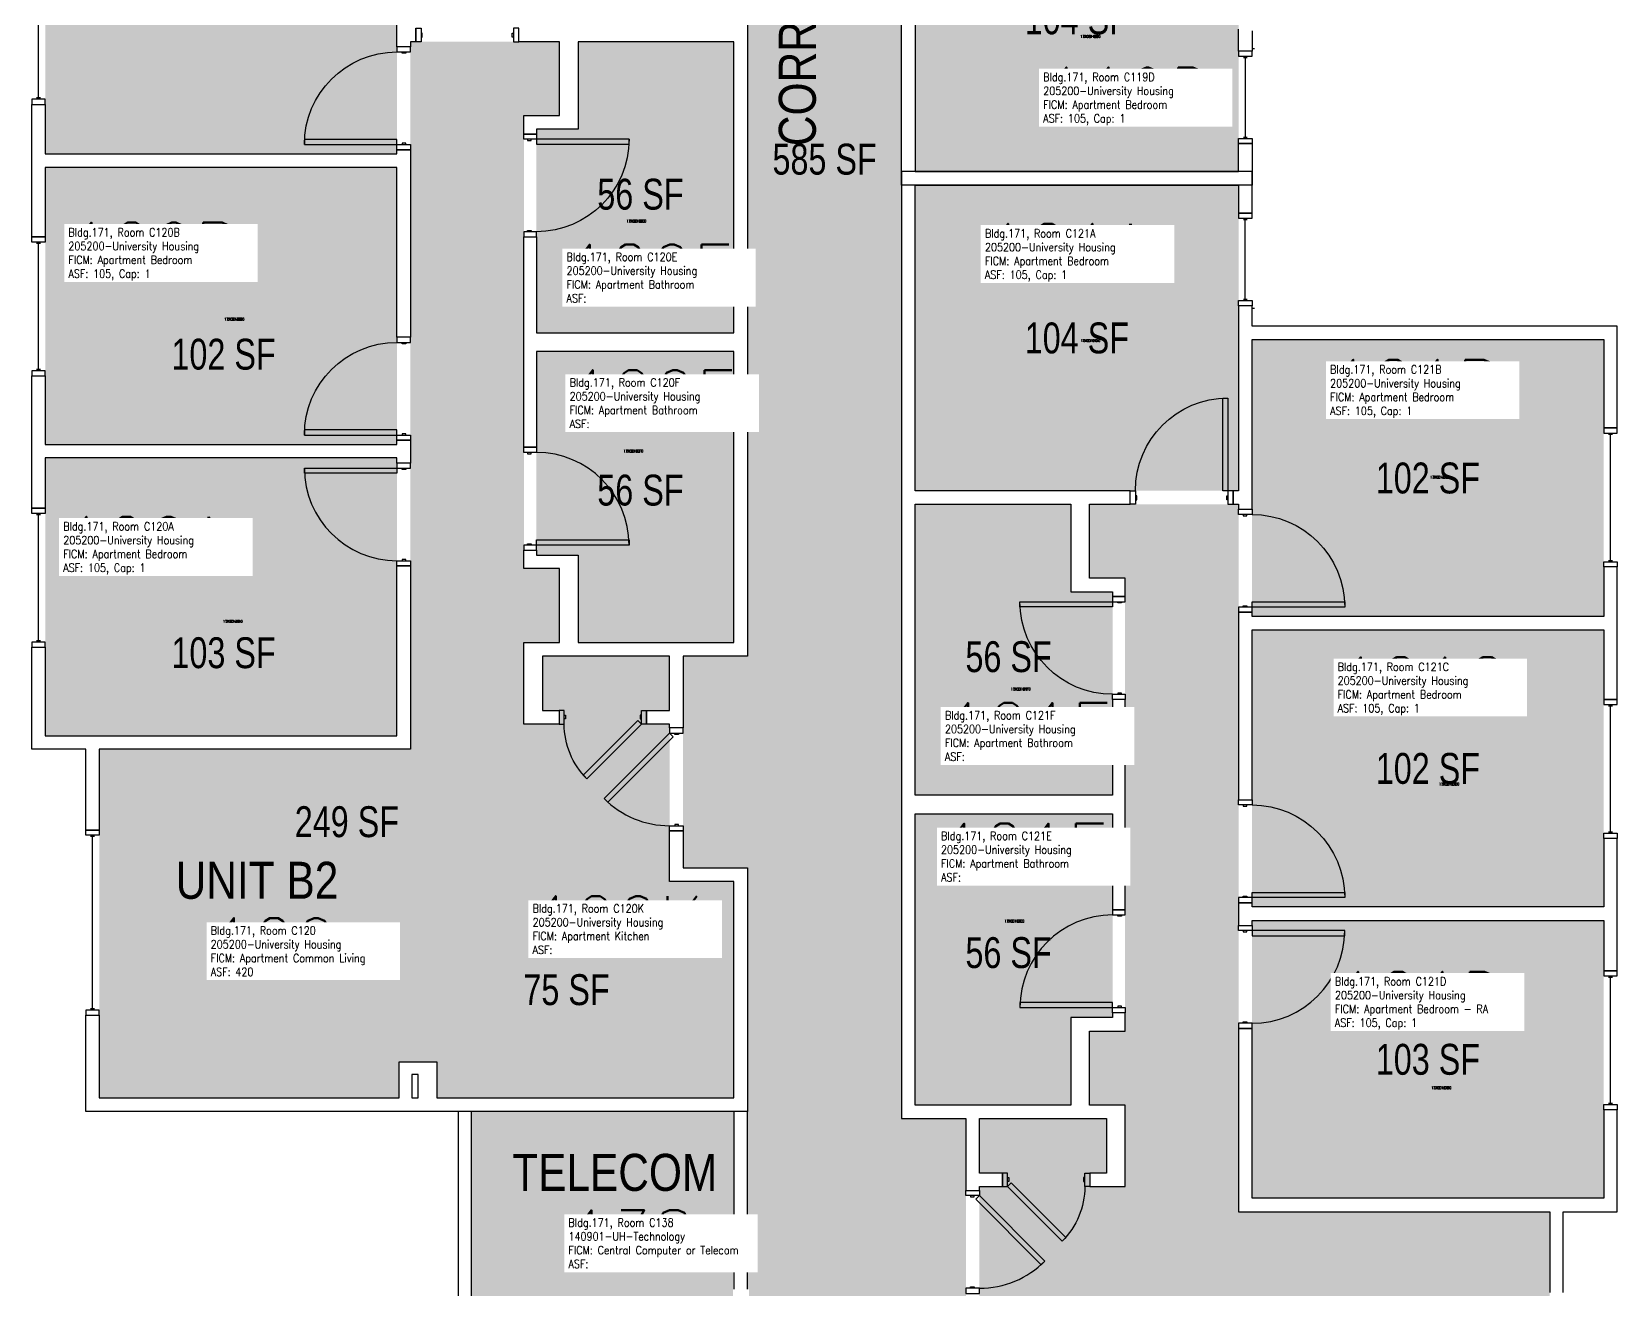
# Model space of a CAD drawing. Header units: inches. Extents: x 56 to 3925, y -1092 to 1472.
# Drawn here: x 3308 to 3925, y -44 to 445 of the extents above; entities that cross this region are included whole.
import ezdxf
from ezdxf.enums import TextEntityAlignment as Align

# ---------------------------------------------------------------- set-up
doc = ezdxf.new("R2010")
doc.units = ezdxf.units.IN
doc.header["$LTSCALE"] = 192
doc.header["$MEASUREMENT"] = 0
doc.layers.get('0').update_dxf_attribs({"plot": 0})
for name, color, linetype in [('A-AREA-IDEN', 1, 'Continuous'), ('A-DOOR', 2, 'Continuous'), ('A-GLAZ', 1, 'Continuous'), ('A-IDEN-RNUM', 7, 'Continuous'), ('A-IDEN-SNUM', 4, 'Continuous'), ('A-IDEN-VNUM', 4, 'Continuous'), ('A-WALL', 5, 'Continuous'), ('AREA-TEXT', 3, 'Continuous'), ('Rooms-Category-Color', 7, 'Continuous'), ('Rooms-College-Color', 7, 'Continuous'), ('Rooms-Department-Color', 7, 'Continuous'), ('Rooms-Division-Color', 7, 'Continuous'), ('Rooms-Information', 7, 'Continuous')]:
    doc.layers.add(name, color=color, linetype=linetype)
doc.styles.add('AREA', font='arial.ttf', dxfattribs={"width": 0.75, "height": 12})
doc.styles.add('ROOMSNUMBER', font='txt.shx', dxfattribs={"height": 0.03})
doc.styles.add('ROOMVNUMBER', font='simplex.shx', dxfattribs={"width": 0.85})
doc.styles.get("Standard").update_dxf_attribs({"font": 'ARIALN.TTF'})

msp = doc.modelspace()

# ---------------------------------------------------------------- hatches: boundary and pattern name
h = msp.add_hatch()
h.set_pattern_fill('ANSI31', color=256, style=0)
h.set_pattern_definition([(225, (2935.29632, 629.11917), (-0.088388348, 0.088388348), [])])
h.paths.add_polyline_path([(3519.25, 297.65), (3519.25, 238.91), (3528.46, 238.91), (3528.46, 297.65)], flags=9)
h = msp.add_hatch()
h.set_pattern_fill('ANSI31', color=256, angle=-90, style=0)
h.set_pattern_definition([(315, (4297.48303, 449.36917), (0.088388348, 0.088388348), [])])
h.paths.add_polyline_path([(3713.53, 117.9), (3713.53, 59.16), (3704.32, 59.16), (3704.32, 117.9)], flags=9)
at = {"layer": 'Rooms-Category-Color', "true_color": 0xadadad}
msp.add_hatch(color=253, dxfattribs=at).paths.add_polyline_path([(3586.39, 1019.28), (3646.39, 1019.28), (3646.39, 835.24), (3671.39, 835.24), (3671.39, 752.92), (3646.39, 752.92), (3646.39, 22.1), (3671.39, 22.1), (3671.39, -60.22), (3646.39, -60.22), (3646.39, -248.61), (3586.39, -248.61), (3586.39, -215.61), (3587.01, -215.61), (3587.01, -44.24), (3586.39, -44.24), (3586.39, 119.53), (3561.39, 119.53), (3561.39, 201.85), (3586.39, 201.85), (3586.39, 932.67), (3561.39, 932.67), (3561.39, 1014.99), (3586.39, 1014.99)])
at = {"layer": 'Rooms-Category-Color', "true_color": 0x728ef3}
for points in [[(3651.64, 390.14), (3777.39, 390.14), (3777.39, 508.89), (3651.64, 508.89)], [(3450.14, 504.64), (3313.39, 504.64), (3313.39, 397.01), (3450.14, 397.01)], [(3451.01, 30.14), (3451.01, 114.28), (3556.14, 114.28), (3556.14, 175.41), (3547.19, 175.41), (3547.19, 180.66), (3556.14, 180.66), (3556.14, 201.85), (3506.76, 201.85), (3506.76, 180.66), (3513.19, 180.66), (3513.19, 175.41), (3499.51, 175.41), (3499.51, 207.1), (3513.39, 207.1), (3513.39, 235.85), (3499.51, 235.85), (3499.51, 411.89), (3513.39, 411.89), (3513.39, 440.64), (3455.39, 440.64), (3455.39, 165.64), (3334.39, 165.64), (3334.39, 30.14)], [(3581.14, 440.64), (3520.64, 440.64), (3520.64, 406.64), (3504.39, 406.64), (3504.39, 327.5), (3581.14, 327.5)], [(3450.14, 391.76), (3313.39, 391.76), (3313.39, 284.14), (3450.14, 284.14)], [(3651.64, 384.89), (3777.39, 384.89), (3777.39, 266.14), (3651.64, 266.14)], [(3782.64, 324.89), (3919.39, 324.89), (3919.39, 217.26), (3782.64, 217.26)], [(3581.14, 320.25), (3504.39, 320.25), (3504.39, 241.1), (3520.64, 241.1), (3520.64, 207.1), (3581.14, 207.1)], [(3313.39, 170.89), (3313.39, 278.89), (3450.14, 278.89), (3450.14, 170.89)], [(3651.64, 260.89), (3712.14, 260.89), (3712.14, 226.89), (3728.39, 226.89), (3728.39, 147.75), (3651.64, 147.75)], [(3781.76, -149.61), (3781.76, -65.47), (3676.64, -65.47), (3676.64, -4.34), (3685.59, -4.34), (3685.59, 0.91), (3676.64, 0.91), (3676.64, 22.1), (3726.01, 22.1), (3726.01, 0.91), (3719.59, 0.91), (3719.59, -4.34), (3733.26, -4.34), (3733.26, 27.35), (3719.39, 27.35), (3719.39, 56.1), (3733.26, 56.1), (3733.26, 232.14), (3719.39, 232.14), (3719.39, 260.89), (3777.39, 260.89), (3777.39, -14.11), (3898.39, -14.11), (3898.39, -149.61)], [(3782.64, 212.01), (3919.39, 212.01), (3919.39, 104.39), (3782.64, 104.39)], [(3651.64, 140.5), (3728.39, 140.5), (3728.39, 61.35), (3712.14, 61.35), (3712.14, 27.35), (3651.64, 27.35)], [(3581.14, 114.28), (3451.01, 114.28), (3451.01, 44.14), (3465.64, 44.14), (3465.64, 30.14), (3581.14, 30.14)], [(3919.39, -8.86), (3919.39, 99.14), (3782.64, 99.14), (3782.64, -8.86)]]:
    msp.add_hatch(color=171, dxfattribs=at).paths.add_polyline_path(points)
at = {"layer": 'Rooms-Category-Color', "true_color": 0xe3c5e1}
msp.add_hatch(color=254, dxfattribs=at).paths.add_polyline_path([(3580.51, -106.11), (3479.14, -106.11), (3479.14, 24.89), (3581.14, 24.89)])
at = {"layer": 'Rooms-College-Color', "true_color": 0xadadad}
for points in [[(3586.39, 1019.28), (3646.39, 1019.28), (3646.39, 835.24), (3671.39, 835.24), (3671.39, 752.92), (3646.39, 752.92), (3646.39, 22.1), (3671.39, 22.1), (3671.39, -60.22), (3646.39, -60.22), (3646.39, -248.61), (3586.39, -248.61), (3586.39, -215.61), (3587.01, -215.61), (3587.01, -44.24), (3586.39, -44.24), (3586.39, 119.53), (3561.39, 119.53), (3561.39, 201.85), (3586.39, 201.85), (3586.39, 932.67), (3561.39, 932.67), (3561.39, 1014.99), (3586.39, 1014.99)], [(3651.64, 390.14), (3777.39, 390.14), (3777.39, 508.89), (3651.64, 508.89)], [(3450.14, 504.64), (3313.39, 504.64), (3313.39, 397.01), (3450.14, 397.01)], [(3451.01, 30.14), (3451.01, 114.28), (3556.14, 114.28), (3556.14, 175.41), (3547.19, 175.41), (3547.19, 180.66), (3556.14, 180.66), (3556.14, 201.85), (3506.76, 201.85), (3506.76, 180.66), (3513.19, 180.66), (3513.19, 175.41), (3499.51, 175.41), (3499.51, 207.1), (3513.39, 207.1), (3513.39, 235.85), (3499.51, 235.85), (3499.51, 411.89), (3513.39, 411.89), (3513.39, 440.64), (3455.39, 440.64), (3455.39, 165.64), (3334.39, 165.64), (3334.39, 30.14)], [(3581.14, 440.64), (3520.64, 440.64), (3520.64, 406.64), (3504.39, 406.64), (3504.39, 327.5), (3581.14, 327.5)], [(3450.14, 391.76), (3313.39, 391.76), (3313.39, 284.14), (3450.14, 284.14)], [(3651.64, 384.89), (3777.39, 384.89), (3777.39, 266.14), (3651.64, 266.14)], [(3782.64, 324.89), (3919.39, 324.89), (3919.39, 217.26), (3782.64, 217.26)], [(3581.14, 320.25), (3504.39, 320.25), (3504.39, 241.1), (3520.64, 241.1), (3520.64, 207.1), (3581.14, 207.1)], [(3313.39, 170.89), (3313.39, 278.89), (3450.14, 278.89), (3450.14, 170.89)], [(3651.64, 260.89), (3712.14, 260.89), (3712.14, 226.89), (3728.39, 226.89), (3728.39, 147.75), (3651.64, 147.75)], [(3781.76, -149.61), (3781.76, -65.47), (3676.64, -65.47), (3676.64, -4.34), (3685.59, -4.34), (3685.59, 0.91), (3676.64, 0.91), (3676.64, 22.1), (3726.01, 22.1), (3726.01, 0.91), (3719.59, 0.91), (3719.59, -4.34), (3733.26, -4.34), (3733.26, 27.35), (3719.39, 27.35), (3719.39, 56.1), (3733.26, 56.1), (3733.26, 232.14), (3719.39, 232.14), (3719.39, 260.89), (3777.39, 260.89), (3777.39, -14.11), (3898.39, -14.11), (3898.39, -149.61)], [(3782.64, 212.01), (3919.39, 212.01), (3919.39, 104.39), (3782.64, 104.39)], [(3651.64, 140.5), (3728.39, 140.5), (3728.39, 61.35), (3712.14, 61.35), (3712.14, 27.35), (3651.64, 27.35)], [(3581.14, 114.28), (3451.01, 114.28), (3451.01, 44.14), (3465.64, 44.14), (3465.64, 30.14), (3581.14, 30.14)], [(3919.39, -8.86), (3919.39, 99.14), (3782.64, 99.14), (3782.64, -8.86)], [(3580.51, -106.11), (3479.14, -106.11), (3479.14, 24.89), (3581.14, 24.89)]]:
    msp.add_hatch(color=253, dxfattribs=at).paths.add_polyline_path(points)
at = {"layer": 'Rooms-Department-Color', "true_color": 0xacacac}
msp.add_hatch(color=253, dxfattribs=at).paths.add_polyline_path([(3586.39, 1019.28), (3646.39, 1019.28), (3646.39, 835.24), (3671.39, 835.24), (3671.39, 752.92), (3646.39, 752.92), (3646.39, 22.1), (3671.39, 22.1), (3671.39, -60.22), (3646.39, -60.22), (3646.39, -248.61), (3586.39, -248.61), (3586.39, -215.61), (3587.01, -215.61), (3587.01, -44.24), (3586.39, -44.24), (3586.39, 119.53), (3561.39, 119.53), (3561.39, 201.85), (3586.39, 201.85), (3586.39, 932.67), (3561.39, 932.67), (3561.39, 1014.99), (3586.39, 1014.99)])
at = {"layer": 'Rooms-Department-Color', "true_color": 0x604aed}
for points in [[(3651.64, 390.14), (3777.39, 390.14), (3777.39, 508.89), (3651.64, 508.89)], [(3450.14, 504.64), (3313.39, 504.64), (3313.39, 397.01), (3450.14, 397.01)], [(3451.01, 30.14), (3451.01, 114.28), (3556.14, 114.28), (3556.14, 175.41), (3547.19, 175.41), (3547.19, 180.66), (3556.14, 180.66), (3556.14, 201.85), (3506.76, 201.85), (3506.76, 180.66), (3513.19, 180.66), (3513.19, 175.41), (3499.51, 175.41), (3499.51, 207.1), (3513.39, 207.1), (3513.39, 235.85), (3499.51, 235.85), (3499.51, 411.89), (3513.39, 411.89), (3513.39, 440.64), (3455.39, 440.64), (3455.39, 165.64), (3334.39, 165.64), (3334.39, 30.14)], [(3581.14, 440.64), (3520.64, 440.64), (3520.64, 406.64), (3504.39, 406.64), (3504.39, 327.5), (3581.14, 327.5)], [(3450.14, 391.76), (3313.39, 391.76), (3313.39, 284.14), (3450.14, 284.14)], [(3651.64, 384.89), (3777.39, 384.89), (3777.39, 266.14), (3651.64, 266.14)], [(3782.64, 324.89), (3919.39, 324.89), (3919.39, 217.26), (3782.64, 217.26)], [(3581.14, 320.25), (3504.39, 320.25), (3504.39, 241.1), (3520.64, 241.1), (3520.64, 207.1), (3581.14, 207.1)], [(3313.39, 170.89), (3313.39, 278.89), (3450.14, 278.89), (3450.14, 170.89)], [(3651.64, 260.89), (3712.14, 260.89), (3712.14, 226.89), (3728.39, 226.89), (3728.39, 147.75), (3651.64, 147.75)], [(3781.76, -149.61), (3781.76, -65.47), (3676.64, -65.47), (3676.64, -4.34), (3685.59, -4.34), (3685.59, 0.91), (3676.64, 0.91), (3676.64, 22.1), (3726.01, 22.1), (3726.01, 0.91), (3719.59, 0.91), (3719.59, -4.34), (3733.26, -4.34), (3733.26, 27.35), (3719.39, 27.35), (3719.39, 56.1), (3733.26, 56.1), (3733.26, 232.14), (3719.39, 232.14), (3719.39, 260.89), (3777.39, 260.89), (3777.39, -14.11), (3898.39, -14.11), (3898.39, -149.61)], [(3782.64, 212.01), (3919.39, 212.01), (3919.39, 104.39), (3782.64, 104.39)], [(3651.64, 140.5), (3728.39, 140.5), (3728.39, 61.35), (3712.14, 61.35), (3712.14, 27.35), (3651.64, 27.35)], [(3581.14, 114.28), (3451.01, 114.28), (3451.01, 44.14), (3465.64, 44.14), (3465.64, 30.14), (3581.14, 30.14)], [(3919.39, -8.86), (3919.39, 99.14), (3782.64, 99.14), (3782.64, -8.86)], [(3580.51, -106.11), (3479.14, -106.11), (3479.14, 24.89), (3581.14, 24.89)]]:
    msp.add_hatch(color=173, dxfattribs=at).paths.add_polyline_path(points)
at = {"layer": 'Rooms-Division-Color', "true_color": 0xadadad}
msp.add_hatch(color=253, dxfattribs=at).paths.add_polyline_path([(3586.39, 1019.28), (3646.39, 1019.28), (3646.39, 835.24), (3671.39, 835.24), (3671.39, 752.92), (3646.39, 752.92), (3646.39, 22.1), (3671.39, 22.1), (3671.39, -60.22), (3646.39, -60.22), (3646.39, -248.61), (3586.39, -248.61), (3586.39, -215.61), (3587.01, -215.61), (3587.01, -44.24), (3586.39, -44.24), (3586.39, 119.53), (3561.39, 119.53), (3561.39, 201.85), (3586.39, 201.85), (3586.39, 932.67), (3561.39, 932.67), (3561.39, 1014.99), (3586.39, 1014.99)])
at = {"layer": 'Rooms-Division-Color', "true_color": 0x604aed}
for points in [[(3651.64, 390.14), (3777.39, 390.14), (3777.39, 508.89), (3651.64, 508.89)], [(3450.14, 504.64), (3313.39, 504.64), (3313.39, 397.01), (3450.14, 397.01)], [(3451.01, 30.14), (3451.01, 114.28), (3556.14, 114.28), (3556.14, 175.41), (3547.19, 175.41), (3547.19, 180.66), (3556.14, 180.66), (3556.14, 201.85), (3506.76, 201.85), (3506.76, 180.66), (3513.19, 180.66), (3513.19, 175.41), (3499.51, 175.41), (3499.51, 207.1), (3513.39, 207.1), (3513.39, 235.85), (3499.51, 235.85), (3499.51, 411.89), (3513.39, 411.89), (3513.39, 440.64), (3455.39, 440.64), (3455.39, 165.64), (3334.39, 165.64), (3334.39, 30.14)], [(3581.14, 440.64), (3520.64, 440.64), (3520.64, 406.64), (3504.39, 406.64), (3504.39, 327.5), (3581.14, 327.5)], [(3450.14, 391.76), (3313.39, 391.76), (3313.39, 284.14), (3450.14, 284.14)], [(3651.64, 384.89), (3777.39, 384.89), (3777.39, 266.14), (3651.64, 266.14)], [(3782.64, 324.89), (3919.39, 324.89), (3919.39, 217.26), (3782.64, 217.26)], [(3581.14, 320.25), (3504.39, 320.25), (3504.39, 241.1), (3520.64, 241.1), (3520.64, 207.1), (3581.14, 207.1)], [(3313.39, 170.89), (3313.39, 278.89), (3450.14, 278.89), (3450.14, 170.89)], [(3651.64, 260.89), (3712.14, 260.89), (3712.14, 226.89), (3728.39, 226.89), (3728.39, 147.75), (3651.64, 147.75)], [(3781.76, -149.61), (3781.76, -65.47), (3676.64, -65.47), (3676.64, -4.34), (3685.59, -4.34), (3685.59, 0.91), (3676.64, 0.91), (3676.64, 22.1), (3726.01, 22.1), (3726.01, 0.91), (3719.59, 0.91), (3719.59, -4.34), (3733.26, -4.34), (3733.26, 27.35), (3719.39, 27.35), (3719.39, 56.1), (3733.26, 56.1), (3733.26, 232.14), (3719.39, 232.14), (3719.39, 260.89), (3777.39, 260.89), (3777.39, -14.11), (3898.39, -14.11), (3898.39, -149.61)], [(3782.64, 212.01), (3919.39, 212.01), (3919.39, 104.39), (3782.64, 104.39)], [(3651.64, 140.5), (3728.39, 140.5), (3728.39, 61.35), (3712.14, 61.35), (3712.14, 27.35), (3651.64, 27.35)], [(3581.14, 114.28), (3451.01, 114.28), (3451.01, 44.14), (3465.64, 44.14), (3465.64, 30.14), (3581.14, 30.14)], [(3919.39, -8.86), (3919.39, 99.14), (3782.64, 99.14), (3782.64, -8.86)], [(3580.51, -106.11), (3479.14, -106.11), (3479.14, 24.89), (3581.14, 24.89)]]:
    msp.add_hatch(color=173, dxfattribs=at).paths.add_polyline_path(points)

# ---------------------------------------------------------------- linework, layer by layer
at = {"layer": 'A-DOOR'}
for points in [[(3459.51, 440.64), (3457.51, 440.64), (3457.51, 445.89), (3459.51, 445.89)], [(3459.51, 442.39), (3460.01, 442.39), (3460.01, 443.89), (3459.51, 443.89)], [(3495.51, 442.39), (3495.01, 442.39), (3495.01, 443.89), (3495.51, 443.89)], [(3495.51, 440.64), (3497.51, 440.64), (3497.51, 445.89), (3495.51, 445.89)], [(3455.39, 436.64), (3455.39, 438.64), (3450.14, 438.64), (3450.14, 436.64)], [(3453.64, 436.64), (3453.64, 436.14), (3452.14, 436.14), (3452.14, 436.64)], [(3450.14, 400.64), (3450.14, 402.64), (3414.14, 402.64), (3414.14, 400.64)], [(3453.64, 400.64), (3453.64, 401.14), (3452.14, 401.14), (3452.14, 400.64)], [(3499.51, 402.75), (3499.51, 404.75), (3504.39, 404.75), (3504.39, 402.75)], [(3500.89, 402.75), (3500.89, 402.25), (3502.39, 402.25), (3502.39, 402.75)], [(3504.39, 402.75), (3504.39, 400.75), (3540.39, 400.75), (3540.39, 402.75)], [(3455.39, 400.64), (3455.39, 398.64), (3450.14, 398.64), (3450.14, 400.64)], [(3499.51, 366.75), (3499.51, 364.75), (3504.39, 364.75), (3504.39, 366.75)], [(3500.89, 366.75), (3500.89, 367.25), (3502.39, 367.25), (3502.39, 366.75)], [(3455.39, 323.76), (3455.39, 325.76), (3450.14, 325.76), (3450.14, 323.76)], [(3453.64, 323.76), (3453.64, 323.26), (3452.14, 323.26), (3452.14, 323.76)], [(3773.27, 266.14), (3771.27, 266.14), (3771.27, 302.14), (3773.27, 302.14)], [(3450.14, 287.76), (3450.14, 289.76), (3414.14, 289.76), (3414.14, 287.76)], [(3455.39, 287.76), (3455.39, 285.76), (3450.14, 285.76), (3450.14, 287.76)], [(3453.64, 287.76), (3453.64, 288.26), (3452.14, 288.26), (3452.14, 287.76)], [(3499.51, 281), (3499.51, 283), (3504.39, 283), (3504.39, 281)], [(3500.89, 281), (3500.89, 280.5), (3502.39, 280.5), (3502.39, 281)], [(3450.14, 274.89), (3450.14, 272.89), (3414.14, 272.89), (3414.14, 274.89)], [(3455.39, 274.89), (3455.39, 276.89), (3450.14, 276.89), (3450.14, 274.89)], [(3453.64, 274.89), (3453.64, 274.39), (3452.14, 274.39), (3452.14, 274.89)], [(3737.27, 260.89), (3735.27, 260.89), (3735.27, 266.14), (3737.27, 266.14)], [(3773.27, 260.89), (3775.27, 260.89), (3775.27, 266.14), (3773.27, 266.14)], [(3737.27, 262.64), (3737.77, 262.64), (3737.77, 264.14), (3737.27, 264.14)], [(3773.27, 262.64), (3772.77, 262.64), (3772.77, 264.14), (3773.27, 264.14)], [(3777.39, 256.89), (3777.39, 258.89), (3782.64, 258.89), (3782.64, 256.89)], [(3779.14, 256.89), (3779.14, 256.39), (3780.64, 256.39), (3780.64, 256.89)], [(3504.39, 245), (3504.39, 247), (3540.39, 247), (3540.39, 245)], [(3499.51, 245), (3499.51, 243), (3504.39, 243), (3504.39, 245)], [(3500.89, 245), (3500.89, 245.5), (3502.39, 245.5), (3502.39, 245)], [(3455.39, 238.89), (3455.39, 236.89), (3450.14, 236.89), (3450.14, 238.89)], [(3453.64, 238.89), (3453.64, 239.39), (3452.14, 239.39), (3452.14, 238.89)], [(3728.39, 223), (3728.39, 221), (3692.39, 221), (3692.39, 223)], [(3733.26, 223), (3733.26, 225), (3728.39, 225), (3728.39, 223)], [(3731.89, 223), (3731.89, 222.5), (3730.39, 222.5), (3730.39, 223)], [(3782.64, 220.89), (3782.64, 222.89), (3818.64, 222.89), (3818.64, 220.89)], [(3777.39, 220.89), (3777.39, 218.89), (3782.64, 218.89), (3782.64, 220.89)], [(3779.14, 220.89), (3779.14, 221.39), (3780.64, 221.39), (3780.64, 220.89)], [(3733.26, 187), (3733.26, 185), (3728.39, 185), (3728.39, 187)], [(3731.89, 187), (3731.89, 187.5), (3730.39, 187.5), (3730.39, 187)], [(3515.19, 180.66), (3513.19, 180.66), (3513.19, 175.41), (3515.19, 175.41)], [(3515.19, 178.91), (3515.69, 178.91), (3515.69, 177.41), (3515.19, 177.41)], [(3545.19, 178.91), (3544.69, 178.91), (3544.69, 177.41), (3545.19, 177.41)], [(3545.19, 180.66), (3547.19, 180.66), (3547.19, 175.41), (3545.19, 175.41)], [(3545.19, 175.41), (3543.78, 176.82), (3522.56, 155.61), (3523.98, 154.19)], [(3561.39, 171.92), (3561.39, 173.92), (3556.14, 173.92), (3556.14, 171.92)], [(3556.14, 171.92), (3557.55, 170.5), (3532.1, 145.05), (3530.68, 146.46)], [(3559.64, 171.92), (3559.64, 171.42), (3558.14, 171.42), (3558.14, 171.92)], [(3777.39, 144.01), (3777.39, 146.01), (3782.64, 146.01), (3782.64, 144.01)], [(3779.14, 144.01), (3779.14, 143.51), (3780.64, 143.51), (3780.64, 144.01)], [(3561.39, 135.92), (3561.39, 133.92), (3556.14, 133.92), (3556.14, 135.92)], [(3559.64, 135.92), (3559.64, 136.42), (3558.14, 136.42), (3558.14, 135.92)], [(3777.39, 108.01), (3777.39, 106.01), (3782.64, 106.01), (3782.64, 108.01)], [(3779.14, 108.01), (3779.14, 108.51), (3780.64, 108.51), (3780.64, 108.01)], [(3782.64, 108.01), (3782.64, 110.01), (3818.64, 110.01), (3818.64, 108.01)], [(3733.26, 101.25), (3733.26, 103.25), (3728.39, 103.25), (3728.39, 101.25)], [(3731.89, 101.25), (3731.89, 100.75), (3730.39, 100.75), (3730.39, 101.25)], [(3777.39, 95.14), (3777.39, 97.14), (3782.64, 97.14), (3782.64, 95.14)], [(3779.14, 95.14), (3779.14, 94.64), (3780.64, 94.64), (3780.64, 95.14)], [(3782.64, 95.14), (3782.64, 93.14), (3818.64, 93.14), (3818.64, 95.14)], [(3728.39, 65.25), (3728.39, 67.25), (3692.39, 67.25), (3692.39, 65.25)], [(3733.26, 65.25), (3733.26, 63.25), (3728.39, 63.25), (3728.39, 65.25)], [(3731.89, 65.25), (3731.89, 65.75), (3730.39, 65.75), (3730.39, 65.25)], [(3777.39, 59.14), (3777.39, 57.14), (3782.64, 57.14), (3782.64, 59.14)], [(3779.14, 59.14), (3779.14, 59.64), (3780.64, 59.64), (3780.64, 59.14)], [(3687.59, 0.91), (3685.59, 0.91), (3685.59, -4.34), (3687.59, -4.34)], [(3717.59, 0.91), (3719.59, 0.91), (3719.59, -4.34), (3717.59, -4.34)], [(3671.39, -7.83), (3671.39, -5.83), (3676.64, -5.83), (3676.64, -7.83)], [(3687.59, -0.84), (3688.09, -0.84), (3688.09, -2.34), (3687.59, -2.34)], [(3687.59, -4.34), (3689, -2.93), (3710.22, -24.14), (3708.8, -25.56)], [(3717.59, -0.84), (3717.09, -0.84), (3717.09, -2.34), (3717.59, -2.34)], [(3673.14, -7.83), (3673.14, -8.33), (3674.64, -8.33), (3674.64, -7.83)], [(3676.64, -7.83), (3675.23, -9.25), (3700.68, -34.7), (3702.1, -33.29)], [(3671.39, -43.83), (3671.39, -45.83), (3676.64, -45.83), (3676.64, -43.83)], [(3673.14, -43.83), (3673.14, -43.33), (3674.64, -43.33), (3674.64, -43.83)]]:
    msp.add_lwpolyline(points, close=True, dxfattribs=at)
at = {"layer": 'A-DOOR', "extrusion": (0, 0, -1)}
for centre, radius, start, end in [((-3450.14, 400.64), 36, 0, 90), ((-3504.39, 402.75), 36, 180, 270), ((-3450.14, 287.76), 36, 0, 90), ((-3773.27, 266.14), 36, 0, 90), ((-3782.64, 220.89), 36, 90, 180), ((-3728.39, 223), 36, 270, 0), ((-3545.19, 175.41), 30, 315, 0), ((-3782.64, 108.01), 36, 90, 180), ((-3687.59, -4.34), 30, 180, 225)]:
    msp.add_arc(centre, radius, start, end, dxfattribs=at)
at = {"layer": 'A-DOOR'}
for centre, start, end in [((3504.39, 245), 0, 90), ((3450.14, 274.89), 180, 270), ((3556.14, 171.92), 225, 270), ((3728.39, 65.25), 90, 180), ((3782.64, 95.14), 270, 0), ((3676.64, -7.83), 270, 315)]:
    msp.add_arc(centre, 36, start, end, dxfattribs=at)
at = {"layer": 'A-GLAZ'}
for p, q in [((3310.76, 418.79), (3310.76, 467.79)), ((3782.64, 438.02), (3783.64, 438.02)), ((3779.26, 434.52), (3780.76, 434.52)), ((3780.01, 434.52), (3780.01, 403.52)), ((3311.51, 418.79), (3310.01, 418.79)), ((3779.26, 403.52), (3780.76, 403.52)), ((3779.26, 371.51), (3780.76, 371.51)), ((3780.01, 340.51), (3780.01, 371.51)), ((3311.51, 362.26), (3310.01, 362.26)), ((3310.76, 313.26), (3310.76, 362.26)), ((3779.26, 340.51), (3780.76, 340.51)), ((3782.64, 337.01), (3783.64, 337.01)), ((3311.51, 313.26), (3310.01, 313.26)), ((3921.26, 288.04), (3922.76, 288.04)), ((3922.01, 239.04), (3922.01, 288.04)), ((3311.51, 256.79), (3310.01, 256.79)), ((3310.76, 207.79), (3310.76, 256.79)), ((3921.26, 239.04), (3922.76, 239.04)), ((3311.51, 207.79), (3310.01, 207.79)), ((3921.26, 182.51), (3922.76, 182.51)), ((3922.01, 133.51), (3922.01, 182.51)), ((3332.51, 131.75), (3331.01, 131.75)), ((3331.76, 64.75), (3331.76, 131.75)), ((3921.26, 133.51), (3922.76, 133.51)), ((3921.26, 77.04), (3922.76, 77.04)), ((3922.01, 28.04), (3922.01, 77.04)), ((3332.51, 64.75), (3331.01, 64.75)), ((3921.26, 28.04), (3922.76, 28.04))]:
    msp.add_line(p, q, dxfattribs=at)
for points in [[(3782.64, 435.02), (3782.64, 437.02), (3777.39, 437.02), (3777.39, 435.02)], [(3308.14, 418.29), (3308.14, 416.29), (3313.39, 416.29), (3313.39, 418.29)], [(3782.64, 403.02), (3782.64, 401.02), (3777.39, 401.02), (3777.39, 403.02)], [(3782.64, 372.01), (3782.64, 374.01), (3777.39, 374.01), (3777.39, 372.01)], [(3308.14, 362.76), (3308.14, 364.76), (3313.39, 364.76), (3313.39, 362.76)], [(3782.64, 340.01), (3782.64, 338.01), (3777.39, 338.01), (3777.39, 340.01)], [(3308.14, 312.76), (3308.14, 310.76), (3313.39, 310.76), (3313.39, 312.76)], [(3924.64, 288.54), (3924.64, 290.54), (3919.39, 290.54), (3919.39, 288.54)], [(3308.14, 257.29), (3308.14, 259.29), (3313.39, 259.29), (3313.39, 257.29)], [(3924.64, 238.54), (3924.64, 236.54), (3919.39, 236.54), (3919.39, 238.54)], [(3308.14, 207.29), (3308.14, 205.29), (3313.39, 205.29), (3313.39, 207.29)], [(3924.64, 183.01), (3924.64, 185.01), (3919.39, 185.01), (3919.39, 183.01)], [(3329.14, 132.25), (3329.14, 134.25), (3334.39, 134.25), (3334.39, 132.25)], [(3924.64, 133.01), (3924.64, 131.01), (3919.39, 131.01), (3919.39, 133.01)], [(3924.64, 77.54), (3924.64, 79.54), (3919.39, 79.54), (3919.39, 77.54)], [(3329.14, 64.25), (3329.14, 62.25), (3334.39, 62.25), (3334.39, 64.25)], [(3924.64, 27.54), (3924.64, 25.54), (3919.39, 25.54), (3919.39, 27.54)]]:
    msp.add_lwpolyline(points, close=True, dxfattribs=at)
at = {"layer": 'A-WALL'}
for p, q in [((3586.39, 569.89), (3586.39, 441.26)), ((3646.39, 384.89), (3646.39, 513.51)), ((3651.64, 508.89), (3651.64, 390.14)), ((3450.14, 438.64), (3450.14, 504.64)), ((3457.51, 445.89), (3457.51, 440.64)), ((3497.51, 440.64), (3497.51, 445.89)), ((3777.39, 437.02), (3777.39, 445.51)), ((3782.64, 444.89), (3782.64, 437.02)), ((3455.39, 438.64), (3450.14, 438.64)), ((3455.39, 440.64), (3455.39, 438.64)), ((3457.51, 440.64), (3455.39, 440.64)), ((3500.14, 440.64), (3497.51, 440.64)), ((3513.39, 440.64), (3500.14, 440.64)), ((3513.39, 411.89), (3513.39, 440.64)), ((3581.14, 440.64), (3520.64, 440.64)), ((3520.64, 440.64), (3520.64, 406.64)), ((3581.14, 327.5), (3581.14, 440.64)), ((3586.39, 441.26), (3586.39, 201.85)), ((3782.64, 437.02), (3777.39, 437.02)), ((3308.14, 416.29), (3313.39, 416.29)), ((3308.14, 364.76), (3308.14, 416.29)), ((3313.39, 416.29), (3313.39, 397.01)), ((3499.51, 404.75), (3499.51, 411.89)), ((3499.51, 411.89), (3513.39, 411.89)), ((3504.39, 404.75), (3499.51, 404.75)), ((3504.39, 406.64), (3504.39, 404.75)), ((3520.64, 406.64), (3504.39, 406.64)), ((3777.39, 390.14), (3777.39, 401.02)), ((3777.39, 401.02), (3782.64, 401.02)), ((3782.64, 401.02), (3782.64, 384.89)), ((3313.39, 397.01), (3450.14, 397.01)), ((3450.14, 397.01), (3450.14, 398.64)), ((3450.14, 398.64), (3455.39, 398.64)), ((3455.39, 398.64), (3455.39, 325.76)), ((3450.14, 391.76), (3313.39, 391.76)), ((3313.39, 391.76), (3313.39, 364.76)), ((3450.14, 325.76), (3450.14, 391.76)), ((3782.64, 390.14), (3646.39, 390.14)), ((3646.39, 390.14), (3646.39, 261.51)), ((3651.64, 390.14), (3777.39, 390.14)), ((3782.64, 374.01), (3782.64, 390.14)), ((3782.64, 384.89), (3646.39, 384.89)), ((3651.64, 384.89), (3777.39, 384.89)), ((3651.64, 266.14), (3651.64, 384.89)), ((3777.39, 384.89), (3777.39, 374.01)), ((3777.39, 374.01), (3782.64, 374.01)), ((3313.39, 364.76), (3308.14, 364.76)), ((3499.51, 283), (3499.51, 364.75)), ((3499.51, 364.75), (3504.39, 364.75)), ((3504.39, 364.75), (3504.39, 327.5)), ((3782.64, 338.01), (3777.39, 338.01)), ((3777.39, 338.01), (3777.39, 329.51)), ((3782.64, 330.14), (3782.64, 338.01)), ((3504.39, 327.5), (3581.14, 327.5)), ((3777.39, 329.51), (3777.39, 266.14)), ((3924.64, 330.14), (3782.64, 330.14)), ((3924.64, 290.54), (3924.64, 330.14)), ((3455.39, 325.76), (3450.14, 325.76)), ((3782.64, 324.89), (3919.39, 324.89)), ((3782.64, 258.89), (3782.64, 324.89)), ((3919.39, 324.89), (3919.39, 290.54)), ((3504.39, 320.25), (3504.39, 283)), ((3581.14, 320.25), (3504.39, 320.25)), ((3581.14, 207.1), (3581.14, 320.25)), ((3308.14, 259.29), (3308.14, 310.76)), ((3308.14, 310.76), (3313.39, 310.76)), ((3313.39, 310.76), (3313.39, 284.14)), ((3919.39, 290.54), (3924.64, 290.54)), ((3313.39, 284.14), (3450.14, 284.14)), ((3450.14, 284.14), (3450.14, 285.76)), ((3450.14, 285.76), (3455.39, 285.76)), ((3455.39, 285.76), (3455.39, 276.89)), ((3313.39, 278.89), (3313.39, 259.29)), ((3450.14, 278.89), (3313.39, 278.89)), ((3450.14, 276.89), (3450.14, 278.89)), ((3504.39, 283), (3499.51, 283)), ((3455.39, 276.89), (3450.14, 276.89)), ((3732.64, 266.14), (3651.64, 266.14)), ((3735.27, 266.14), (3732.64, 266.14)), ((3735.27, 260.89), (3735.27, 266.14)), ((3777.39, 266.14), (3775.27, 266.14)), ((3775.27, 266.14), (3775.27, 260.89)), ((3313.39, 259.29), (3308.14, 259.29)), ((3646.39, 261.51), (3646.39, 22.1)), ((3651.64, 260.89), (3712.14, 260.89)), ((3651.64, 147.75), (3651.64, 260.89)), ((3712.14, 260.89), (3712.14, 226.89)), ((3719.39, 260.89), (3732.64, 260.89)), ((3719.39, 232.14), (3719.39, 260.89)), ((3732.64, 260.89), (3735.27, 260.89)), ((3775.27, 260.89), (3777.39, 260.89)), ((3777.39, 260.89), (3777.39, 258.89)), ((3777.39, 258.89), (3782.64, 258.89)), ((3499.51, 235.85), (3499.51, 243)), ((3499.51, 243), (3504.39, 243)), ((3504.39, 243), (3504.39, 241.1)), ((3504.39, 241.1), (3520.64, 241.1)), ((3520.64, 241.1), (3520.64, 207.1)), ((3450.14, 170.89), (3450.14, 236.89)), ((3450.14, 236.89), (3455.39, 236.89)), ((3455.39, 236.89), (3455.39, 165.64)), ((3513.39, 235.85), (3499.51, 235.85)), ((3513.39, 207.1), (3513.39, 235.85)), ((3924.64, 236.54), (3919.39, 236.54)), ((3919.39, 236.54), (3919.39, 217.26)), ((3924.64, 185.01), (3924.64, 236.54)), ((3733.26, 232.14), (3719.39, 232.14)), ((3733.26, 225), (3733.26, 232.14)), ((3712.14, 226.89), (3728.39, 226.89)), ((3728.39, 226.89), (3728.39, 225)), ((3728.39, 225), (3733.26, 225)), ((3782.64, 218.89), (3777.39, 218.89)), ((3777.39, 218.89), (3777.39, 146.01)), ((3782.64, 217.26), (3782.64, 218.89)), ((3919.39, 217.26), (3782.64, 217.26)), ((3782.64, 212.01), (3919.39, 212.01)), ((3782.64, 146.01), (3782.64, 212.01)), ((3919.39, 212.01), (3919.39, 185.01)), ((3308.14, 165.64), (3308.14, 205.29)), ((3308.14, 205.29), (3313.39, 205.29)), ((3313.39, 205.29), (3313.39, 170.89)), ((3499.51, 175.41), (3499.51, 207.1)), ((3499.51, 207.1), (3513.39, 207.1)), ((3520.64, 207.1), (3581.14, 207.1)), ((3506.76, 201.85), (3506.76, 180.66)), ((3556.14, 201.85), (3506.76, 201.85)), ((3556.14, 180.66), (3556.14, 201.85)), ((3561.39, 201.85), (3561.39, 173.92)), ((3586.39, 201.85), (3561.39, 201.85)), ((3733.26, 185), (3728.39, 185)), ((3728.39, 185), (3728.39, 147.75)), ((3733.26, 103.25), (3733.26, 185)), ((3919.39, 185.01), (3924.64, 185.01)), ((3506.76, 180.66), (3513.19, 180.66)), ((3513.19, 180.66), (3513.19, 175.41)), ((3547.19, 175.41), (3547.19, 180.66)), ((3547.19, 180.66), (3556.14, 180.66)), ((3513.19, 175.41), (3499.51, 175.41)), ((3556.14, 175.41), (3547.19, 175.41)), ((3556.14, 173.92), (3556.14, 175.41)), ((3561.39, 173.92), (3556.14, 173.92)), ((3313.39, 170.89), (3450.14, 170.89)), ((3329.14, 165.64), (3308.14, 165.64)), ((3329.14, 134.25), (3329.14, 165.64)), ((3455.39, 165.64), (3334.39, 165.64)), ((3334.39, 165.64), (3334.39, 134.25)), ((3728.39, 147.75), (3651.64, 147.75)), ((3777.39, 146.01), (3782.64, 146.01)), ((3651.64, 140.5), (3728.39, 140.5)), ((3651.64, 27.35), (3651.64, 140.5)), ((3728.39, 140.5), (3728.39, 103.25)), ((3334.39, 134.25), (3329.14, 134.25)), ((3556.14, 114.28), (3556.14, 133.92)), ((3556.14, 133.92), (3561.39, 133.92)), ((3561.39, 133.92), (3561.39, 119.53)), ((3924.64, 131.01), (3919.39, 131.01)), ((3919.39, 131.01), (3919.39, 104.39)), ((3924.64, 79.54), (3924.64, 131.01)), ((3561.39, 119.53), (3586.39, 119.53)), ((3586.39, 119.53), (3586.39, 24.89)), ((3581.14, 114.28), (3556.14, 114.28)), ((3581.14, 30.14), (3581.14, 114.28)), ((3782.64, 106.01), (3777.39, 106.01)), ((3777.39, 106.01), (3777.39, 97.14)), ((3782.64, 104.39), (3782.64, 106.01)), ((3728.39, 103.25), (3733.26, 103.25)), ((3919.39, 104.39), (3782.64, 104.39)), ((3782.64, 99.14), (3919.39, 99.14)), ((3782.64, 97.14), (3782.64, 99.14)), ((3919.39, 99.14), (3919.39, 79.54)), ((3777.39, 97.14), (3782.64, 97.14)), ((3919.39, 79.54), (3924.64, 79.54)), ((3329.14, 24.89), (3329.14, 62.25)), ((3329.14, 62.25), (3334.39, 62.25)), ((3334.39, 62.25), (3334.39, 30.14)), ((3733.26, 63.25), (3728.39, 63.25)), ((3728.39, 63.25), (3728.39, 61.35)), ((3733.26, 56.1), (3733.26, 63.25)), ((3728.39, 61.35), (3712.14, 61.35)), ((3712.14, 61.35), (3712.14, 27.35)), ((3719.39, 56.1), (3733.26, 56.1)), ((3719.39, 27.35), (3719.39, 56.1)), ((3782.64, 57.14), (3777.39, 57.14)), ((3777.39, 57.14), (3777.39, -14.11)), ((3782.64, -8.86), (3782.64, 57.14)), ((3451.01, 44.14), (3465.64, 44.14)), ((3451.01, 30.14), (3451.01, 44.14)), ((3465.64, 44.14), (3465.64, 30.14)), ((3458.39, 39.26), (3455.89, 39.26)), ((3455.89, 39.26), (3455.89, 30.14)), ((3458.39, 30.14), (3458.39, 39.26)), ((3586.39, 24.89), (3329.14, 24.89)), ((3334.39, 30.14), (3451.01, 30.14)), ((3455.89, 30.14), (3458.39, 30.14)), ((3465.64, 30.14), (3581.14, 30.14)), ((3479.14, 24.89), (3473.89, 24.89)), ((3473.89, 24.89), (3473.89, -106.11)), ((3479.14, -106.11), (3479.14, 24.89)), ((3586.39, 24.89), (3581.14, 24.89)), ((3581.14, 24.89), (3581.14, -44.24)), ((3586.39, -44.24), (3586.39, 24.89)), ((3712.14, 27.35), (3651.64, 27.35)), ((3733.26, 27.35), (3719.39, 27.35)), ((3733.26, -4.34), (3733.26, 27.35)), ((3924.64, 25.54), (3919.39, 25.54)), ((3919.39, 25.54), (3919.39, -8.86)), ((3924.64, -14.11), (3924.64, 25.54)), ((3646.39, 22.1), (3671.39, 22.1)), ((3671.39, 22.1), (3671.39, -5.83)), ((3676.64, 0.91), (3676.64, 22.1)), ((3676.64, 22.1), (3726.01, 22.1)), ((3726.01, 22.1), (3726.01, 0.91)), ((3685.59, 0.91), (3676.64, 0.91)), ((3685.59, -4.34), (3685.59, 0.91)), ((3726.01, 0.91), (3719.59, 0.91)), ((3719.59, 0.91), (3719.59, -4.34)), ((3671.39, -5.83), (3676.64, -5.83)), ((3676.64, -4.34), (3685.59, -4.34)), ((3676.64, -5.83), (3676.64, -4.34)), ((3719.59, -4.34), (3733.26, -4.34)), ((3919.39, -8.86), (3782.64, -8.86)), ((3777.39, -14.11), (3898.39, -14.11)), ((3898.39, -14.11), (3898.39, -45.5)), ((3903.64, -14.11), (3924.64, -14.11)), ((3903.64, -45.5), (3903.64, -14.11))]:
    msp.add_line(p, q, dxfattribs=at)

# ---------------------------------------------------------------- texts
at = {"layer": 'A-AREA-IDEN'}
msp.add_text('CORRIDOR', height=14.4, rotation=90, dxfattribs=at).set_placement((3613.02, 444.95), align=Align.CENTER)
for s, p in [('UNIT B2', (3395.74, 107.51)), ('TELECOM', (3534.83, -6))]:
    msp.add_text(s, height=14.4, dxfattribs=at).set_placement(p, align=Align.CENTER)
at = {"layer": 'A-IDEN-RNUM', "style": 'ROOMSNUMBER', "width": 0.85}
for s, p in [('0119-D0', (3719.81, 442.17)), ('0120-E0', (3543.23, 370.42)), ('0120-B0', (3386.94, 332.27)), ('0121-A0', (3719.79, 323.93)), ('0120-F0', (3542.03, 281.02)), ('0121-B0', (3855.79, 270.88)), ('0120-A0', (3386.35, 214.86)), ('0121-F0', (3692.64, 188.54)), ('0121-C0', (3859.24, 151.62)), ('0121-E0', (3690.22, 98.35)), ('0120-K0', (3541.53, 96.99)), ('0120-00', (3417.03, 87.86)), ('0121-D0', (3856.21, 33.58))]:
    msp.add_text(s, height=1, dxfattribs=at).set_placement(p, align=Align.CENTER)
at = {"layer": 'A-IDEN-SNUM', "style": 'ROOMSNUMBER', "width": 0.85}
for s, p in [('1710C119D0', (3719.81, 442.17)), ('1710C120E0', (3543.23, 370.42)), ('1710C120B0', (3386.94, 332.27)), ('1710C121A0', (3719.79, 323.93)), ('1710C120F0', (3542.03, 281.02)), ('1710C121B0', (3855.79, 270.88)), ('1710C120A0', (3386.35, 214.86)), ('1710C121F0', (3692.64, 188.54)), ('1710C121C0', (3859.24, 151.62)), ('1710C121E0', (3690.22, 98.35)), ('1710C120K0', (3541.53, 96.99)), ('1710C12000', (3417.03, 87.86)), ('1710C121D0', (3856.21, 33.58))]:
    msp.add_text(s, height=1, dxfattribs=at).set_placement(p, align=Align.CENTER)
at = {"layer": 'A-IDEN-VNUM', "style": 'ROOMVNUMBER', "width": 0.85}
for s, p in [('119D', (3701.41, 408.15)), ('120B', (3322.41, 347.82)), ('121A', (3678.77, 347.39)), ('120E', (3516.08, 339.31)), ('121B', (3812.98, 294.5)), ('120F', (3517.29, 290.51)), ('120A', (3320.4, 233.52)), ('121C', (3815.91, 178.92)), ('121F', (3663.22, 161.17)), ('121E', (3661.7, 114.28)), ('120K', (3502.88, 86.09)), ('120', (3377.74, 77.51)), ('121D', (3814.83, 56.68)), ('138', (3516.83, -36))]:
    msp.add_text(s, height=22.5, dxfattribs=at).set_placement(p)
at = {"layer": 'AREA-TEXT', "style": 'AREA', "width": 0.75}
for s, p in [('104 SF', (3714.51, 449.51)), ('585 SF', (3616.43, 394.99)), ('56 SF', (3544.82, 381.38)), ('104 SF', (3714.51, 325.51)), ('102 SF', (3382.73, 319.2)), ('56 SF', (3544.82, 266.36)), ('102 SF', (3851.01, 271.07)), ('103 SF', (3382.73, 203.16)), ('56 SF', (3687.96, 201.63)), ('102 SF', (3851.01, 158.2)), ('249 SF', (3430.69, 137.49)), ('56 SF', (3687.96, 86.61)), ('75 SF', (3516.08, 72.21)), ('103 SF', (3851.01, 45.14))]:
    msp.add_text(s, height=12, dxfattribs=at).set_placement(p, align=Align.MIDDLE_CENTER)

# ---------------------------------------------------------------- next in the draw order: texts
at = {"layer": 'Rooms-Information', "width": 72, "attachment_point": 7, "style": 'ROOMVNUMBER', "bg_fill": 3, "box_fill_scale": 1.5, "bg_fill_color": 256, "bg_fill_true_color": 13158600, "bg_fill_transparency": 0}
for s, insert, char_height in [('Bldg.171, Room C119D^M^J205200-University Housing^M^JFICM: Apartment Bedroom^M^JASF: 105, Cap: 1', (3701.41, 408.15), 3.2143), ('Bldg.171, Room C120B^M^J205200-University Housing^M^JFICM: Apartment Bedroom^M^JASF: 105, Cap: 1', (3322.41, 347.82), 3.2143), ('Bldg.171, Room C121A^M^J205200-University Housing^M^JFICM: Apartment Bedroom^M^JASF: 105, Cap: 1', (3678.77, 347.39), 3.2143), ('Bldg.171, Room C120E^M^J205200-University Housing^M^JFICM: Apartment Bathroom^M^JASF: ', (3516.08, 339.31), 3.2143), ('Bldg.171, Room C121B^M^J205200-University Housing^M^JFICM: Apartment Bedroom^M^JASF: 105, Cap: 1', (3812.98, 294.5), 3.2143), ('Bldg.171, Room C120F^M^J205200-University Housing^M^JFICM: Apartment Bathroom^M^JASF: ', (3517.29, 290.51), 3.2143), ('Bldg.171, Room C120A^M^J205200-University Housing^M^JFICM: Apartment Bedroom^M^JASF: 105, Cap: 1', (3320.4, 233.52), 3.2143), ('Bldg.171, Room C121C^M^J205200-University Housing^M^JFICM: Apartment Bedroom^M^JASF: 105, Cap: 1', (3815.91, 178.92), 3.2143), ('Bldg.171, Room C121F^M^J205200-University Housing^M^JFICM: Apartment Bathroom^M^JASF: ', (3663.22, 161.17), 3.2143), ('Bldg.171, Room C121E^M^J205200-University Housing^M^JFICM: Apartment Bathroom^M^JASF: ', (3661.7, 114.28), 3.2143), ('Bldg.171, Room C120K^M^J205200-University Housing^M^JFICM: Apartment Kitchen^M^JASF: ', (3502.88, 86.09), 3.2143), ('Bldg.171, Room C120^M^J205200-University Housing^M^JFICM: Apartment Common Living^M^JASF: 420', (3377.74, 77.51), 3.2143), ('Bldg.171, Room C121D^M^J205200-University Housing^M^JFICM: Apartment Bedroom - RA^M^JASF: 105, Cap: 1', (3814.83, 56.68), 3.21429), ('Bldg.171, Room C138^M^J140901-UH-Technology^M^JFICM: Central Computer or Telecom^M^JASF: ', (3516.83, -36), 3.2143)]:
    msp.add_mtext(s, dxfattribs=dict(at, insert=insert, char_height=char_height))

doc.saveas('drawing.dxf')
